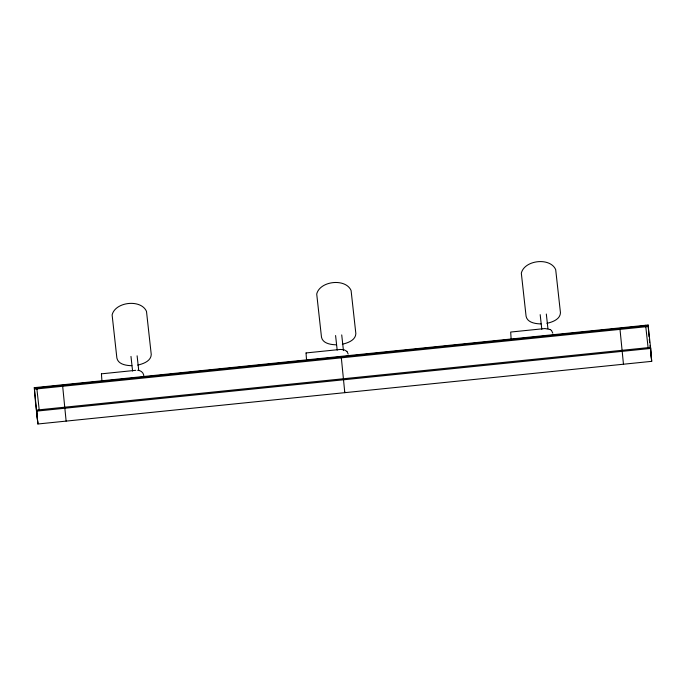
<?xml version="1.0" encoding="UTF-8"?>
<svg xmlns="http://www.w3.org/2000/svg" width="686" height="686" viewBox="0 0 686 686"><rect width="100%" height="100%" fill="white"/><g stroke="black" fill="none" stroke-linecap="round" stroke-linejoin="round"><path stroke-width="1.03" d="M101.425 373.844L101.948 381.21M306.033 352.956L306.556 360.33M137.749 365.089C143.16 363.872 150.963 361.162 151.254 354.542L146.495 311.418C141.093 298.847 115.205 301.737 112.118 314.925L116.877 358.049C118.181 364.498 126.456 365.604 131.858 365.689M342.357 344.209C347.759 342.983 355.562 340.273 355.854 333.662L351.095 290.53C345.667 277.95 319.848 280.866 316.718 294.037L321.485 337.169C322.78 343.617 331.064 344.724 336.457 344.809M546.956 323.32C552.367 322.103 560.17 319.393 560.462 312.773L555.694 269.649C550.215 257.027 524.447 259.994 521.326 273.157L526.085 316.28C527.388 322.729 535.663 323.835 541.065 323.921M101.477 373.827L135.759 370.32M306.076 352.938L340.367 349.44L344.063 349.757L346.902 351.378M34.3 387.667L648.107 325.01L648.167 325.533L34.36 388.19L34.3 387.667L35.543 403.025L35.492 402.502M36.855 411.103L650.662 348.445L648.244 326.502L34.437 389.159L37.893 423.991L651.7 361.342L650.662 348.445M137.663 370.303C141.299 370.32 144.214 373.39 143.811 376.991M550.241 329.529L544.967 328.551L510.684 332.05L511.156 339.441M550.266 329.546L551.51 330.489M551.535 330.523L552.787 333.164M346.936 351.412L348.188 354.053M649.282 339.399L649.625 342.537M649.968 345.667L650.319 348.805M650.662 351.935L651.7 361.342M645.655 325.267L645.715 325.79M645.792 326.75L648.098 347.648M620.007 329.383L623.463 364.223M546.322 314.025L547.934 328.654M540.182 314.651L541.794 329.28M341.722 334.914L343.446 350.589M341.336 357.835L344.792 392.666L344.681 391.62M335.583 335.54L337.195 350.169M137.114 355.802L138.726 370.423M130.975 356.428L132.595 371.049M62.675 386.278L66.13 421.11M36.752 387.419L36.941 389.554M36.89 388.911L39.196 409.799M35.466 402.056L37.893 423.991M651.589 360.296L650.551 347.399L36.744 410.057L37.773 422.953M648.107 325.01L649.042 336.663M341.259 356.866L341.388 358.478"/></g></svg>
